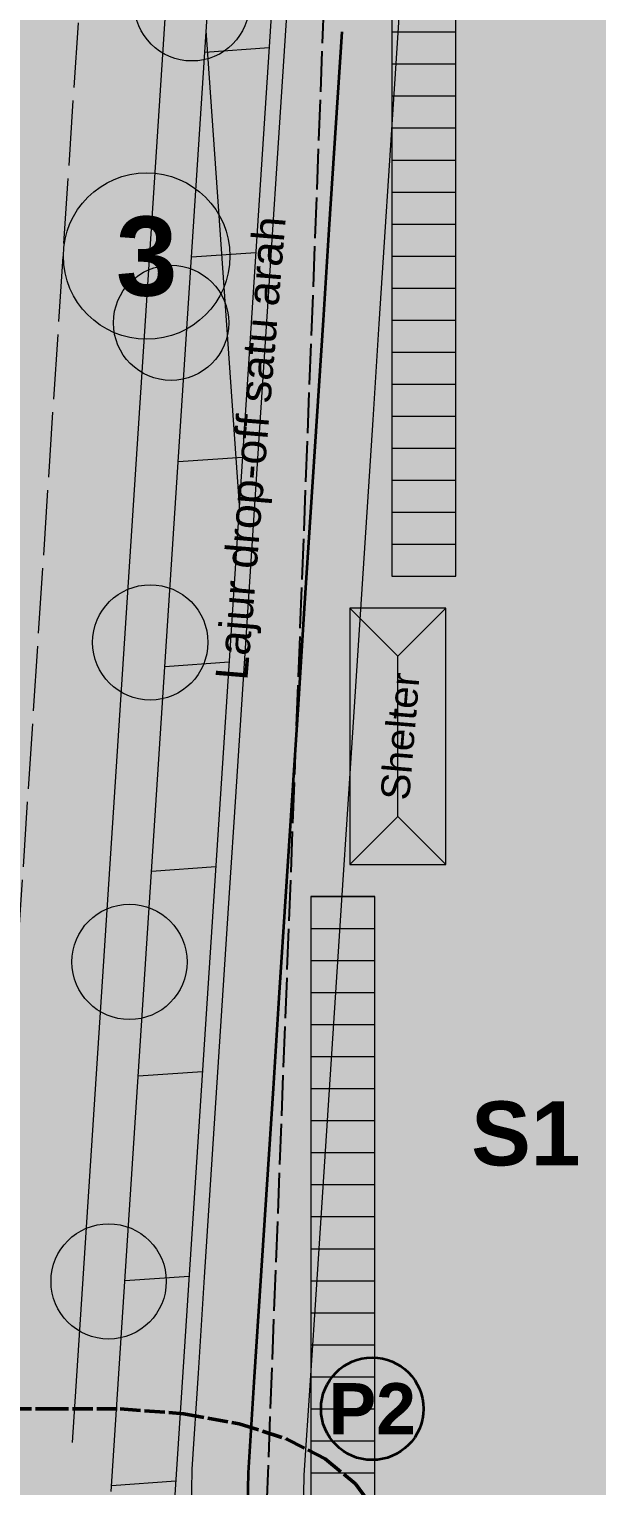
# Model space of a CAD drawing. Header units: metres. Extents: x 305909 to 307171, y 9156037 to 9156671.
# Drawn here: x 306876.07 to 306893.81, y 9156297.59 to 9156343.09 of the extents above; entities that cross this region are included whole.
import ezdxf
from ezdxf.enums import TextEntityAlignment as Align

# ---------------------------------------------------------------- set-up
doc = ezdxf.new("R2010")
doc.units = ezdxf.units.M
doc.linetypes.add('DASHED', pattern=[1.524, 1.27, -0.254])
doc.linetypes.add('DASHED2', pattern=[0.762, 0.635, -0.127])
for name, color, linetype, lineweight, true_color in [('B-BATAS_HPL_INDIKATIF', 7, 'DASHED', 25, 0x781414), ('B-BAYANGAN', 7, 'Continuous', 0, 0x76786c), ('D-LAJUR_DROPOFF', 7, 'Continuous', 9, 0xc8d6ec), ('D-PARKIR_MARKA', 7, 'Continuous', 9, 0xffffff), ('D-PARKIR_MOTOR', 7, 'Continuous', 9, 0xcdcdcd), ('D-SHELTER', 7, 'Continuous', 18, 0x466ea5), ('J-BADAN_KOLEKTOR', 7, 'Continuous', 13, 0x6e6e6e), ('J-MARKA_TEPI', 7, 'Continuous', 13, 0xffffff), ('J-SUMBU_KOLEKTOR', 7, 'DASHED', 18, 0xffffff), ('P-TROTOAR_AYANI', 7, 'Continuous', 9, 0xd6c8b2), ('S-PANAH_KENDARAAN', 7, 'Continuous', 35, 0x1e50c8), ('S-PINTU_PEJALAN_KAKI', 7, 'Continuous', 35, 0x148c3c), ('S-ZEBRA_CROSS', 7, 'Continuous', 0, 0xffffff), ('T-JALUR_WISATA_EDUKASI', 7, 'DASHED2', 50, 0xe66e00), ('T-LABEL_ELEMEN', 7, 'Continuous', 0, 0x141414), ('T-NOMOR_ELEMEN', 7, 'Continuous', 18, 0x141414), ('U-PENANDA', 7, 'Continuous', 18, 0x192d78), ('V-JALUR_HIJAU_AYANI', 7, 'Continuous', 0, 0x96cd78), ('V-POHON_PENEDUH', 7, 'Continuous', 13, 0x288232), ('Z-K', 7, 'Continuous', 0, 0xf7dede), ('Z-K-PI', 7, 'Continuous', 0, 0xf0cdc8)]:
    doc.layers.add(name, color=color, linetype=linetype, lineweight=lineweight, true_color=true_color)
doc.styles.add('ARIAL', font='arial.ttf')
doc.styles.add('ARIALB', font='arialbd.ttf')

# ---------------------------------------------------------------- blocks, each defined once
blk = doc.blocks.new('POHON')
at = {"true_color": 0x3e843e}
h = blk.add_hatch(color=97, dxfattribs=at)
h.dxf.hatch_style = 1
edge = h.paths.add_edge_path()
edge.add_arc((0, 0.78), 0.32, 0, 360)
at = {"true_color": 0x347638}
h = blk.add_hatch(color=97, dxfattribs=at)
h.dxf.hatch_style = 1
edge = h.paths.add_edge_path()
edge.add_arc((0, 0), 1, 0, 360)
at = {"true_color": 0x3e843e}
h = blk.add_hatch(color=97, dxfattribs=at)
h.dxf.hatch_style = 1
edge = h.paths.add_edge_path()
edge.add_arc((-0.552, 0.552), 0.32, 0, 360)
at = {"true_color": 0x62a556}
h = blk.add_hatch(color=85, dxfattribs=at)
h.dxf.hatch_style = 1
edge = h.paths.add_edge_path()
edge.add_arc((-0.2, 0.22), 0.55, 0, 360)
at = {"true_color": 0x3e843e}
h = blk.add_hatch(color=97, dxfattribs=at)
h.dxf.hatch_style = 1
edge = h.paths.add_edge_path()
edge.add_arc((0.552, 0.552), 0.32, 0, 360)
at = {"true_color": 0x697060}
h = blk.add_hatch(color=251, dxfattribs=at)
h.dxf.hatch_style = 1
edge = h.paths.add_edge_path()
edge.add_arc((0.38, -0.38), 1, 0, 360)
at = {"true_color": 0x3e843e}
h = blk.add_hatch(color=97, dxfattribs=at)
h.dxf.hatch_style = 1
edge = h.paths.add_edge_path()
edge.add_arc((-0.78, 0), 0.32, 0, 360)
h = blk.add_hatch(color=97, dxfattribs=at)
h.dxf.hatch_style = 1
edge = h.paths.add_edge_path()
edge.add_arc((0.78, 0), 0.32, 0, 360)
h = blk.add_hatch(color=97, dxfattribs=at)
h.dxf.hatch_style = 1
edge = h.paths.add_edge_path()
edge.add_arc((-0.552, -0.552), 0.32, 0, 360)
h = blk.add_hatch(color=97, dxfattribs=at)
h.dxf.hatch_style = 1
edge = h.paths.add_edge_path()
edge.add_arc((0.552, -0.552), 0.32, 0, 360)
h = blk.add_hatch(color=97, dxfattribs=at)
h.dxf.hatch_style = 1
edge = h.paths.add_edge_path()
edge.add_arc((0, -0.78), 0.32, 0, 360)
at = {"color": 99, "lineweight": 9, "true_color": 0x235528}
blk.add_circle((0, 0), 1, dxfattribs=at)
blk = doc.blocks.new('PENANDA')
at = {"true_color": 0x192d78}
h = blk.add_hatch(color=166, dxfattribs=at)
h.dxf.hatch_style = 1
h.paths.add_polyline_path([(0, 1.6), (-1.4, -0.9), (1.4, -0.9)])
blk = doc.blocks.new('PINTU_PEJALAN_KAKI')
at = {"true_color": 0x148c3c}
h = blk.add_hatch(color=116, dxfattribs=at)
h.dxf.hatch_style = 1
edge = h.paths.add_edge_path()
edge.add_arc((0, 0), 1.6, 0, 360)
at = {"color": 7}
blk.add_circle((0, 0), 1.6, dxfattribs=at)

msp = doc.modelspace()

# ---------------------------------------------------------------- hatches: boundary and pattern name
at = {"layer": 'B-BAYANGAN', "true_color": 0x76786c}
h = msp.add_hatch(color=8, dxfattribs=at)
h.dxf.hatch_style = 1
h.paths.add_polyline_path([(306889.54, 9156316.55), (306889.54, 9156324.55), (306886.54, 9156324.55), (306886.54, 9156316.55), (306889.54, 9156316.55)])
at = {"layer": 'D-LAJUR_DROPOFF', "true_color": 0x6e7682}
h = msp.add_hatch(color=8, dxfattribs=at)
h.dxf.hatch_style = 1
h.paths.add_polyline_path([(306886.998, 9156333.886), (306886.802, 9156330.886), (306886.021, 9156318.886), (306885.825, 9156315.886), (306885.044, 9156303.886), (306884.848, 9156300.886), (306884.655, 9156297.927), (306884.6, 9156294.976), (306884.575, 9156291.985), (306884.524, 9156285.985), (306884.498, 9156282.985), (306884.447, 9156276.985), (306884.421, 9156273.985), (306884.37, 9156267.985), (306884.344, 9156264.985), (306884.319, 9156261.985), (306880.819, 9156262.015), (306880.844, 9156265.015), (306880.87, 9156268.015), (306880.921, 9156274.015), (306880.947, 9156277.015), (306880.998, 9156283.015), (306881.024, 9156286.015), (306881.075, 9156292.015), (306881.1, 9156295.015), (306881.101, 9156295.033), (306881.157, 9156298.033), (306881.16, 9156298.114), (306881.356, 9156301.114), (306881.551, 9156304.114), (306882.333, 9156316.114), (306882.528, 9156319.114), (306883.31, 9156331.114), (306883.505, 9156334.114), (306884.482, 9156349.114), (306887.975, 9156348.886), (306886.998, 9156333.886)])
at = {"layer": 'D-PARKIR_MOTOR', "true_color": 0x787a7e}
h = msp.add_hatch(color=8, dxfattribs=at)
h.dxf.hatch_style = 1
h.paths.add_polyline_path([(306889.399, 9156326), (306889.399, 9156345), (306887.399, 9156345), (306887.399, 9156326), (306889.399, 9156326)])
h = msp.add_hatch(color=8, dxfattribs=at)
h.dxf.hatch_style = 1
h.paths.add_polyline_path([(306886.866, 9156266), (306886.866, 9156316), (306884.866, 9156316), (306884.866, 9156266), (306886.866, 9156266)])
at = {"layer": 'D-SHELTER', "true_color": 0x4d7ab7}
h = msp.add_hatch(color=155, dxfattribs=at)
h.dxf.hatch_style = 1
h.paths.add_polyline_path([(306886.09, 9156325), (306887.59, 9156323.5), (306887.59, 9156318.5), (306886.09, 9156317), (306886.09, 9156325)])
h = msp.add_hatch(color=155, dxfattribs=at)
h.dxf.hatch_style = 1
h.paths.add_polyline_path([(306889.09, 9156325), (306887.59, 9156323.5), (306886.09, 9156325), (306889.09, 9156325)])
at = {"layer": 'D-SHELTER', "true_color": 0x3e6192}
h = msp.add_hatch(color=165, dxfattribs=at)
h.dxf.hatch_style = 1
h.paths.add_polyline_path([(306889.09, 9156317), (306887.59, 9156318.5), (306887.59, 9156323.5), (306889.09, 9156325), (306889.09, 9156317)])
h = msp.add_hatch(color=165, dxfattribs=at)
h.dxf.hatch_style = 1
h.paths.add_polyline_path([(306887.59, 9156318.5), (306889.09, 9156317), (306886.09, 9156317), (306887.59, 9156318.5)])
at = {"layer": 'J-BADAN_KOLEKTOR', "true_color": 0x54565a}
h = msp.add_hatch(color=251, dxfattribs=at)
h.dxf.hatch_style = 1
h.paths.add_polyline_path([(306889.931, 9156640), (306895.936, 9156640), (306895.475, 9156629.11), (306895.474, 9156629.085), (306895.474, 9156629.061), (306893.315, 9156557.748), (306893.149, 9156552.271), (306893.014, 9156547.717), (306892.993, 9156546.713), (306891.335, 9156465.673), (306891.237, 9156460.847), (306891.218, 9156460.566), (306890.645, 9156455.57), (306884.99, 9156406.251), (306884.352, 9156400.688), (306883.988, 9156395.099), (306877.628, 9156297.463), (306877.621, 9156297.351), (306877.62, 9156297.238), (306877.496, 9156282.777), (306877.038, 9156229.12), (306876.993, 9156223.827), (306876.944, 9156218.116), (306876.813, 9156202.951), (306876.76, 9156196.862), (306876.753, 9156196.674), (306876.43, 9156192.144), (306875.837, 9156183.84), (306875.836, 9156183.815), (306875.834, 9156183.79), (306874.011, 9156152.681), (306874.01, 9156152.675), (306874.01, 9156152.669), (306873.9, 9156150.695), (306873.792, 9156148.75), (306873.788, 9156148.669), (306873.786, 9156148.588), (306873.743, 9156145.719), (306873.719, 9156144.136), (306873.718, 9156144.098), (306873.716, 9156144.044), (306873.716, 9156144.024), (306873.714, 9156143.986), (306873.657, 9156142.889), (306873.495, 9156139.805), (306873.492, 9156139.752), (306873.491, 9156139.7), (306873.213, 9156129.068), (306873.057, 9156123.08), (306872.863, 9156115.623), (306872.83, 9156115.253), (306872.163, 9156110.834), (306864.194, 9156058.08), (306864.167, 9156057.904), (306864.156, 9156057.726), (306863.079, 9156040), (306857.068, 9156040), (306857.115, 9156040.772), (306857.836, 9156052.639), (306858.186, 9156058.401), (306858.215, 9156058.667), (306858.909, 9156063.262), (306864.38, 9156099.484), (306866.833, 9156115.72), (306866.87, 9156115.965), (306866.876, 9156116.213), (306866.922, 9156117.98), (306867.495, 9156139.935), (306867.495, 9156139.962), (306867.497, 9156140.001), (306867.498, 9156140.014), (306867.499, 9156140.041), (306867.717, 9156144.189), (306867.72, 9156144.264), (306867.722, 9156144.338), (306867.781, 9156148.295), (306867.789, 9156148.8), (306867.79, 9156148.84), (306867.793, 9156148.916), (306867.793, 9156148.921), (306867.795, 9156148.961), (306867.862, 9156150.175), (306868.019, 9156153.006), (306869.543, 9156179.003), (306869.847, 9156184.185), (306869.849, 9156184.223), (306870.257, 9156189.937), (306870.599, 9156194.727), (306870.753, 9156196.882), (306870.761, 9156197.007), (306870.763, 9156197.132), (306870.863, 9156208.724), (306870.993, 9156223.879), (306870.993, 9156223.879), (306871.576, 9156292.11), (306871.622, 9156297.487), (306871.628, 9156297.656), (306871.981, 9156303.077), (306872.914, 9156317.396), (306878.368, 9156401.127), (306878.372, 9156401.176), (306878.38, 9156401.273), (306878.385, 9156401.322), (306880.543, 9156420.136), (306884.601, 9156455.528), (306885.241, 9156461.11), (306885.363, 9156467.081), (306887.015, 9156547.847), (306887.016, 9156547.874), (306887.152, 9156552.449), (306887.152, 9156552.45), (306889.305, 9156623.574), (306889.305, 9156623.574), (306889.478, 9156629.285), (306889.479, 9156629.321), (306889.699, 9156634.526), (306889.931, 9156640)])
at = {"layer": 'P-TROTOAR_AYANI', "true_color": 0xd4ccbe}
h = msp.add_hatch(color=9, dxfattribs=at)
h.dxf.hatch_style = 1
h.paths.add_polyline_path([(306884.984, 9156395.001), (306885.04, 9156395.429), (306885.144, 9156395.813), (306885.299, 9156396.18), (306885.5, 9156396.524), (306885.745, 9156396.838), (306886.03, 9156397.116), (306886.349, 9156397.355), (306886.697, 9156397.549), (306887.067, 9156397.695), (306887.454, 9156397.79), (306887.85, 9156397.834), (306888.281, 9156397.824), (306891.662, 9156397.52), (306891.531, 9156395.524), (306888.168, 9156395.826), (306887.936, 9156395.832), (306887.805, 9156395.817), (306887.677, 9156395.785), (306887.554, 9156395.737), (306887.439, 9156395.673), (306887.333, 9156395.594), (306887.239, 9156395.501), (306887.158, 9156395.397), (306887.091, 9156395.284), (306887.04, 9156395.162), (306887.006, 9156395.034), (306886.975, 9156394.805), (306880.624, 9156297.311), (306880.619, 9156297.17), (306880.039, 9156229.191), (306880.051, 9156228.967), (306880.075, 9156228.842), (306880.114, 9156228.72), (306880.168, 9156228.605), (306880.237, 9156228.498), (306880.319, 9156228.4), (306880.413, 9156228.313), (306880.517, 9156228.24), (306880.63, 9156228.18), (306880.749, 9156228.135), (306880.873, 9156228.106), (306881.096, 9156228.083), (306884.529, 9156227.951), (306884.511, 9156225.95), (306880.955, 9156226.087), (306880.54, 9156226.13), (306880.166, 9156226.218), (306879.806, 9156226.353), (306879.466, 9156226.533), (306879.152, 9156226.756), (306878.869, 9156227.016), (306878.622, 9156227.311), (306878.415, 9156227.635), (306878.25, 9156227.983), (306878.132, 9156228.349), (306878.062, 9156228.727), (306878.039, 9156229.144), (306878.619, 9156297.215), (306878.627, 9156297.412), (306884.984, 9156395.001)])
at = {"layer": 'P-TROTOAR_AYANI', "true_color": 0xbeb6a8}
h = msp.add_hatch(dxfattribs=at)
h.set_pattern_fill('NET', color=253, scale=2, angle=4)
h.paths.add_polyline_path([(306884.984, 9156395.001), (306885.04, 9156395.429), (306885.144, 9156395.813), (306885.299, 9156396.18), (306885.5, 9156396.524), (306885.745, 9156396.838), (306886.03, 9156397.116), (306886.349, 9156397.355), (306886.697, 9156397.549), (306887.067, 9156397.695), (306887.454, 9156397.79), (306887.85, 9156397.834), (306888.281, 9156397.824), (306891.662, 9156397.52), (306891.531, 9156395.524), (306888.168, 9156395.826), (306887.936, 9156395.832), (306887.805, 9156395.817), (306887.677, 9156395.785), (306887.554, 9156395.737), (306887.439, 9156395.673), (306887.333, 9156395.594), (306887.239, 9156395.501), (306887.158, 9156395.397), (306887.091, 9156395.284), (306887.04, 9156395.162), (306887.006, 9156395.034), (306886.975, 9156394.805), (306880.624, 9156297.311), (306880.619, 9156297.17), (306880.039, 9156229.191), (306880.051, 9156228.967), (306880.075, 9156228.842), (306880.114, 9156228.72), (306880.168, 9156228.605), (306880.237, 9156228.498), (306880.319, 9156228.4), (306880.413, 9156228.313), (306880.517, 9156228.24), (306880.63, 9156228.18), (306880.749, 9156228.135), (306880.873, 9156228.106), (306881.096, 9156228.083), (306884.529, 9156227.951), (306884.511, 9156225.95), (306880.955, 9156226.087), (306880.54, 9156226.13), (306880.166, 9156226.218), (306879.806, 9156226.353), (306879.466, 9156226.533), (306879.152, 9156226.756), (306878.869, 9156227.016), (306878.622, 9156227.311), (306878.415, 9156227.635), (306878.25, 9156227.983), (306878.132, 9156228.349), (306878.062, 9156228.727), (306878.039, 9156229.144), (306878.619, 9156297.215), (306878.627, 9156297.412), (306884.984, 9156395.001)])
at = {"layer": 'S-ZEBRA_CROSS', "true_color": 0xffffff}
h = msp.add_hatch(color=7, dxfattribs=at)
h.dxf.hatch_style = 1
h.paths.add_polyline_path([(306876.137, 9156298.5), (306876.137, 9156301.5), (306876.637, 9156301.5), (306876.637, 9156298.5), (306876.137, 9156298.5)])
h = msp.add_hatch(color=7, dxfattribs=at)
h.dxf.hatch_style = 1
h.paths.add_polyline_path([(306876.937, 9156298.5), (306876.937, 9156301.5), (306877.437, 9156301.5), (306877.437, 9156298.5), (306876.937, 9156298.5)])
h = msp.add_hatch(color=7, dxfattribs=at)
h.dxf.hatch_style = 1
h.paths.add_polyline_path([(306877.737, 9156298.5), (306877.737, 9156301.5), (306878.237, 9156301.5), (306878.237, 9156298.5), (306877.737, 9156298.5)])
h = msp.add_hatch(color=7, dxfattribs=at)
h.dxf.hatch_style = 1
h.paths.add_polyline_path([(306878.537, 9156298.5), (306878.537, 9156301.5), (306879.037, 9156301.5), (306879.037, 9156298.5), (306878.537, 9156298.5)])
h = msp.add_hatch(color=7, dxfattribs=at)
h.dxf.hatch_style = 1
h.paths.add_polyline_path([(306879.337, 9156298.5), (306879.337, 9156301.5), (306879.837, 9156301.5), (306879.837, 9156298.5), (306879.337, 9156298.5)])
h = msp.add_hatch(color=7, dxfattribs=at)
h.dxf.hatch_style = 1
h.paths.add_polyline_path([(306880.137, 9156298.5), (306880.137, 9156301.5), (306880.637, 9156301.5), (306880.637, 9156298.5), (306880.137, 9156298.5)])
at = {"layer": 'T-NOMOR_ELEMEN', "true_color": 0xffffff}
h = msp.add_hatch(color=7, dxfattribs=at)
h.dxf.hatch_style = 1
edge = h.paths.add_edge_path()
edge.add_arc((306879.741, 9156336), 2.6, 0, 360)
at = {"layer": 'V-JALUR_HIJAU_AYANI', "true_color": 0x84ba60}
h = msp.add_hatch(color=83, dxfattribs=at)
h.dxf.hatch_style = 1
h.paths.add_polyline_path([(306883.988, 9156395.099), (306884.058, 9156395.626), (306884.197, 9156396.139), (306884.402, 9156396.629), (306884.671, 9156397.087), (306884.998, 9156397.506), (306885.378, 9156397.878), (306885.804, 9156398.196), (306886.268, 9156398.454), (306886.762, 9156398.649), (306887.278, 9156398.777), (306887.806, 9156398.835), (306888.338, 9156398.823), (306891.727, 9156398.518), (306891.662, 9156397.52), (306888.281, 9156397.824), (306887.85, 9156397.834), (306887.454, 9156397.79), (306887.067, 9156397.695), (306886.697, 9156397.549), (306886.349, 9156397.355), (306886.03, 9156397.116), (306885.745, 9156396.838), (306885.5, 9156396.524), (306885.299, 9156396.18), (306885.144, 9156395.813), (306885.04, 9156395.429), (306884.984, 9156395.001), (306878.627, 9156297.412), (306878.619, 9156297.215), (306878.039, 9156229.144), (306878.062, 9156228.727), (306878.132, 9156228.349), (306878.25, 9156227.983), (306878.415, 9156227.635), (306878.622, 9156227.311), (306878.869, 9156227.016), (306879.152, 9156226.756), (306879.466, 9156226.533), (306879.806, 9156226.353), (306880.166, 9156226.218), (306880.54, 9156226.13), (306880.955, 9156226.087), (306884.511, 9156225.95), (306884.503, 9156224.949), (306880.884, 9156225.089), (306880.374, 9156225.141), (306879.874, 9156225.259), (306879.394, 9156225.44), (306878.94, 9156225.68), (306878.521, 9156225.977), (306878.144, 9156226.325), (306877.814, 9156226.718), (306877.538, 9156227.15), (306877.319, 9156227.614), (306877.161, 9156228.103), (306877.067, 9156228.607), (306877.038, 9156229.12), (306877.62, 9156297.238), (306877.628, 9156297.463), (306883.988, 9156395.099)])
at = {"layer": 'Z-K', "true_color": 0xe4dfd4}
h = msp.add_hatch(color=254, dxfattribs=at)
h.dxf.hatch_style = 1
h.paths.add_polyline_path([(306887.368, 9156398.5), (306879.779, 9156199.5), (306885.597, 9156199.802), (306885.503, 9156198.46), (306873.691, 9156198.076), (306871.946, 9156198.019), (306860.748, 9156203.081), (306860.765, 9156203.358), (306859.221, 9156180.762), (306859.07, 9156178.557), (306858.791, 9156174.416), (306856.602, 9156141.935), (306856.574, 9156141.929), (306843.973, 9156139.654), (306841.656, 9156139.39), (306832.652, 9156160.25), (306794.325, 9156155.537), (306785.065, 9156153.865), (306754.667, 9156148.377), (306780.828, 9156466.643), (306812.815, 9156460.602), (306875.789, 9156457.914), (306875.502, 9156453.026), (306875.5, 9156452.988), (306872.7, 9156405.226), (306919.295, 9156400.093), (306965.89, 9156394.96), (306958.222, 9156259.5), (306956, 9156259.5), (306955.951, 9156259.498), (306955.902, 9156259.49), (306955.855, 9156259.478), (306955.809, 9156259.462), (306955.764, 9156259.441), (306955.722, 9156259.416), (306955.683, 9156259.387), (306955.668, 9156259.373), (306932.214, 9156261.124), (306956.8, 9156262.5), (306955.5, 9156309.7), (306959, 9156392), (306887.368, 9156398.5)])
at = {"layer": 'Z-K-PI', "true_color": 0xe4dfd4}
h = msp.add_hatch(color=254, dxfattribs=at)
h.dxf.hatch_style = 1
h.paths.add_polyline_path([(306885.597, 9156199.802), (306879.779, 9156199.5), (306887.368, 9156398.5), (306959, 9156392), (306955.5, 9156309.7), (306956.8, 9156262.5), (306932.214, 9156261.124), (306926.472, 9156261.553), (306924.753, 9156222), (306881.5, 9156222), (306881.5, 9156205), (306885.961, 9156205), (306885.597, 9156199.802)])

# ---------------------------------------------------------------- linework, layer by layer
at = {"layer": 'B-BATAS_HPL_INDIKATIF'}
msp.add_lwpolyline([(306887.368, 9156398.5), (306959, 9156392), (306955.5, 9156309.7), (306956.8, 9156262.5), (306930, 9156261), (306931.5, 9156203.5), (306908.7, 9156201), (306879.779, 9156199.5), (306887.368, 9156398.5)], close=True, dxfattribs=at)
at = {"layer": 'D-LAJUR_DROPOFF', "color": 251, "lineweight": 9, "true_color": 0x525861}
msp.add_lwpolyline([(306881.101, 9156295.033), (306881.157, 9156298.033), (306881.16, 9156298.114), (306881.356, 9156301.114), (306881.551, 9156304.114), (306882.333, 9156316.114), (306882.528, 9156319.114), (306883.31, 9156331.114), (306883.505, 9156334.114), (306884.482, 9156349.114), (306887.975, 9156348.886), (306886.998, 9156333.886), (306886.998, 9156333.886), (306886.802, 9156330.886), (306886.021, 9156318.886), (306885.825, 9156315.886), (306885.044, 9156303.886), (306884.848, 9156300.886), (306884.655, 9156297.927), (306884.6, 9156294.976)], dxfattribs=at)
at = {"layer": 'D-PARKIR_MARKA', "color": 7, "true_color": 0xffffff}
for points in [[(306887.399, 9156343), (306889.399, 9156343)], [(306887.399, 9156342), (306889.399, 9156342)], [(306887.399, 9156341), (306889.399, 9156341)], [(306887.399, 9156340), (306889.399, 9156340)], [(306887.399, 9156339), (306889.399, 9156339)], [(306887.399, 9156338), (306889.399, 9156338)], [(306887.399, 9156337), (306889.399, 9156337)], [(306887.399, 9156336), (306889.399, 9156336)], [(306887.399, 9156335), (306889.399, 9156335)], [(306887.399, 9156334), (306889.399, 9156334)], [(306887.399, 9156333), (306889.399, 9156333)], [(306887.399, 9156332), (306889.399, 9156332)], [(306887.399, 9156331), (306889.399, 9156331)], [(306887.399, 9156330), (306889.399, 9156330)], [(306887.399, 9156329), (306889.399, 9156329)], [(306887.399, 9156328), (306889.399, 9156328)], [(306887.399, 9156327), (306889.399, 9156327)], [(306887.399, 9156326), (306889.399, 9156326)], [(306884.866, 9156316), (306886.866, 9156316)], [(306884.866, 9156315), (306886.866, 9156315)], [(306884.866, 9156314), (306886.866, 9156314)], [(306884.866, 9156313), (306886.866, 9156313)], [(306884.866, 9156312), (306886.866, 9156312)], [(306884.866, 9156311), (306886.866, 9156311)], [(306884.866, 9156310), (306886.866, 9156310)], [(306884.866, 9156309), (306886.866, 9156309)], [(306884.866, 9156308), (306886.866, 9156308)], [(306884.866, 9156307), (306886.866, 9156307)], [(306884.866, 9156306), (306886.866, 9156306)], [(306884.866, 9156305), (306886.866, 9156305)], [(306884.866, 9156304), (306886.866, 9156304)], [(306884.866, 9156303), (306886.866, 9156303)], [(306884.866, 9156302), (306886.866, 9156302)], [(306884.866, 9156301), (306886.866, 9156301)], [(306884.866, 9156300), (306886.866, 9156300)], [(306884.866, 9156299), (306886.866, 9156299)], [(306884.866, 9156298), (306886.866, 9156298)]]:
    msp.add_lwpolyline(points, dxfattribs=at)
at = {"layer": 'D-PARKIR_MOTOR', "color": 251, "lineweight": 9, "true_color": 0x5a5b5e}
for points in [[(306889.399, 9156326), (306889.399, 9156345), (306887.399, 9156345), (306887.399, 9156326), (306889.399, 9156326)], [(306886.866, 9156266), (306886.866, 9156316), (306884.866, 9156316), (306884.866, 9156266), (306886.866, 9156266)]]:
    msp.add_lwpolyline(points, close=True, dxfattribs=at)
at = {"layer": 'D-SHELTER', "color": 159, "lineweight": 9, "true_color": 0x263c5a}
for p, q in [((306886.09, 9156325), (306887.59, 9156323.5)), ((306889.09, 9156325), (306887.59, 9156323.5)), ((306887.59, 9156318.5), (306887.59, 9156323.5)), ((306886.09, 9156317), (306887.59, 9156318.5)), ((306889.09, 9156317), (306887.59, 9156318.5))]:
    msp.add_line(p, q, dxfattribs=at)
at = {"layer": 'D-SHELTER', "color": 159, "lineweight": 13, "true_color": 0x263c5a}
msp.add_lwpolyline([(306889.09, 9156317), (306889.09, 9156325), (306886.09, 9156325), (306886.09, 9156317), (306889.09, 9156317)], close=True, dxfattribs=at)
at = {"layer": 'J-MARKA_TEPI'}
msp.add_lwpolyline([(306877.424, 9156298.949), (306883.593, 9156393.653)], dxfattribs=at)
at = {"layer": 'J-SUMBU_KOLEKTOR', "linetype": 'DASHED', "ltscale": 1.6}
msp.add_lwpolyline([(306860.074, 9156040), (306861.181, 9156058.219), (306869.864, 9156115.701), (306870.494, 9156139.87), (306870.719, 9156144.162), (306870.789, 9156148.775), (306871.015, 9156152.846), (306872.842, 9156184.01), (306873.761, 9156196.887), (306873.993, 9156223.853), (306874.621, 9156297.461), (306881.363, 9156400.956), (306888.237, 9156460.908), (306890.015, 9156547.793), (306890.151, 9156552.361), (306892.476, 9156629.194), (306892.934, 9156640)], dxfattribs=at)
at = {"layer": 'P-TROTOAR_AYANI', "color": 252, "lineweight": 9, "true_color": 0xa09688}
for points in [[(306891.662, 9156397.52), (306891.531, 9156395.524), (306888.168, 9156395.826), (306887.936, 9156395.832), (306887.805, 9156395.817), (306887.677, 9156395.785), (306887.554, 9156395.737), (306887.439, 9156395.673), (306887.333, 9156395.594), (306887.239, 9156395.501), (306887.158, 9156395.397), (306887.091, 9156395.284), (306887.04, 9156395.162), (306887.006, 9156395.034), (306886.975, 9156394.805), (306880.624, 9156297.311)], [(306878.627, 9156297.412), (306884.984, 9156395.001), (306884.984, 9156395.001), (306885.04, 9156395.429), (306885.144, 9156395.813), (306885.299, 9156396.18), (306885.5, 9156396.524)]]:
    msp.add_lwpolyline(points, dxfattribs=at)
at = {"layer": 'S-PANAH_KENDARAAN'}
msp.add_lwpolyline([(306885.838, 9156343), (306885.642, 9156340), (306885.447, 9156337), (306885.252, 9156334), (306885.056, 9156331), (306884.861, 9156328), (306884.665, 9156325), (306884.47, 9156322), (306884.274, 9156319), (306884.079, 9156316), (306883.884, 9156313), (306883.688, 9156310), (306883.493, 9156307), (306883.297, 9156304), (306883.102, 9156301), (306882.907, 9156298), (306882.85, 9156295)], dxfattribs=at)
at = {"layer": 'T-JALUR_WISATA_EDUKASI'}
msp.add_lwpolyline([(306797.498, 9156302.527), (306806.47, 9156301.705), (306814.896, 9156301.028), (306822.776, 9156300.497), (306830.111, 9156300.111), (306836.9, 9156299.87), (306843.144, 9156299.775), (306848.843, 9156299.825), (306854.11, 9156299.869), (306858.946, 9156299.906), (306863.351, 9156299.938), (306867.326, 9156299.963), (306870.869, 9156299.981), (306873.981, 9156299.994), (306876.662, 9156300), (306878.912, 9156300), (306880.902, 9156299.844), (306882.632, 9156299.531), (306884.103, 9156299.062), (306885.314, 9156298.438), (306886.264, 9156297.656), (306886.955, 9156296.719)], dxfattribs=at)
at = {"layer": 'T-NOMOR_ELEMEN'}
msp.add_circle((306879.741, 9156336), 2.6, dxfattribs=at)

# ---------------------------------------------------------------- block references
at = {"layer": 'S-PINTU_PEJALAN_KAKI'}
msp.add_blockref('PINTU_PEJALAN_KAKI', (306886.787, 9156300), dxfattribs=at)
at = {"layer": 'U-PENANDA'}
msp.add_blockref('PENANDA', (306887.678, 9156306), dxfattribs=at)
at = {"layer": 'V-POHON_PENEDUH', "xscale": 1.8, "yscale": 1.8}
for p in [(306874.166, 9156344.318), (306881.153, 9156343.893), (306880.503, 9156333.914), (306879.853, 9156323.935), (306879.203, 9156313.956), (306878.553, 9156303.977)]:
    msp.add_blockref('POHON', p, dxfattribs=at)

# ---------------------------------------------------------------- texts
at = {"layer": 'S-PINTU_PEJALAN_KAKI', "color": 7, "true_color": 0xffffff, "style": 'ARIALB'}
msp.add_text('P2', height=1.6, dxfattribs=at).set_placement((306886.787, 9156300), align=Align.MIDDLE_CENTER)
at = {"layer": 'T-LABEL_ELEMEN', "style": 'ARIAL'}
for s, height, p in [('Lajur drop-off satu arah', 1, (306882.987, 9156330)), ('Shelter', 0.9, (306887.655, 9156321))]:
    msp.add_text(s, height=height, rotation=85.2422, dxfattribs=at).set_placement(p, align=Align.MIDDLE_CENTER)
at = {"layer": 'T-NOMOR_ELEMEN', "style": 'ARIALB'}
msp.add_text('3', height=2.47, dxfattribs=at).set_placement((306879.741, 9156336), align=Align.MIDDLE_CENTER)
at = {"layer": 'U-PENANDA', "color": 166, "true_color": 0x192d78, "style": 'ARIALB'}
msp.add_text('S1', height=2, dxfattribs=at).set_placement((306889.878, 9156307.6))

doc.saveas('drawing.dxf')
